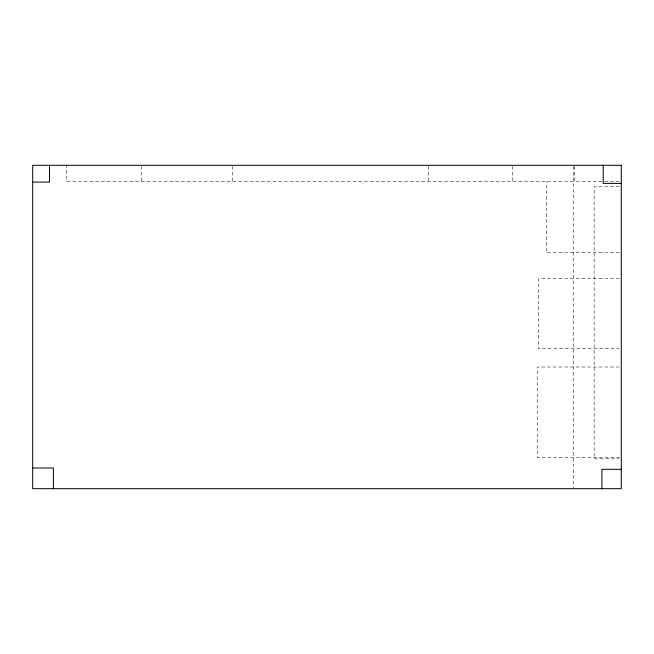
<?xml version="1.0" encoding="UTF-8"?>
<svg xmlns="http://www.w3.org/2000/svg" width="654" height="654" viewBox="0 0 654 654"><rect width="100%" height="100%" fill="white"/><g stroke="black" fill="none" stroke-linecap="round" stroke-linejoin="round"><path stroke-width="0.49" stroke-dasharray="3.27 2.45" d="M619.273 181.33L66.667 181.33L66.667 165.298M619.289 186.717L594.134 186.717L594.134 458.822L619.289 458.822M619.273 252.477L546.27 252.477L546.27 181.33M619.281 278.735L538.512 278.735L538.512 348.59L619.281 348.59M619.273 367.017L537.212 367.017L537.212 457.571L619.273 457.571M574.4 166.296L574.4 181.33M573.329 166.32L573.329 487.68M512.303 166.296L512.303 181.33M428.378 166.296L428.378 181.33M232.481 166.296L232.481 181.33M141.697 166.296L141.697 181.33"/><path stroke-width="0.98" d="M32.7 182.114L49.516 182.114L49.516 165.298M621.3 183.406L603.192 183.406L603.192 165.298M32.7 468.002L53.399 468.002L53.399 488.701M621.3 469.302L601.893 469.302L601.893 488.701M621.3 165.298L32.7 165.298L32.7 488.701L621.3 488.701L621.3 165.298"/></g></svg>
